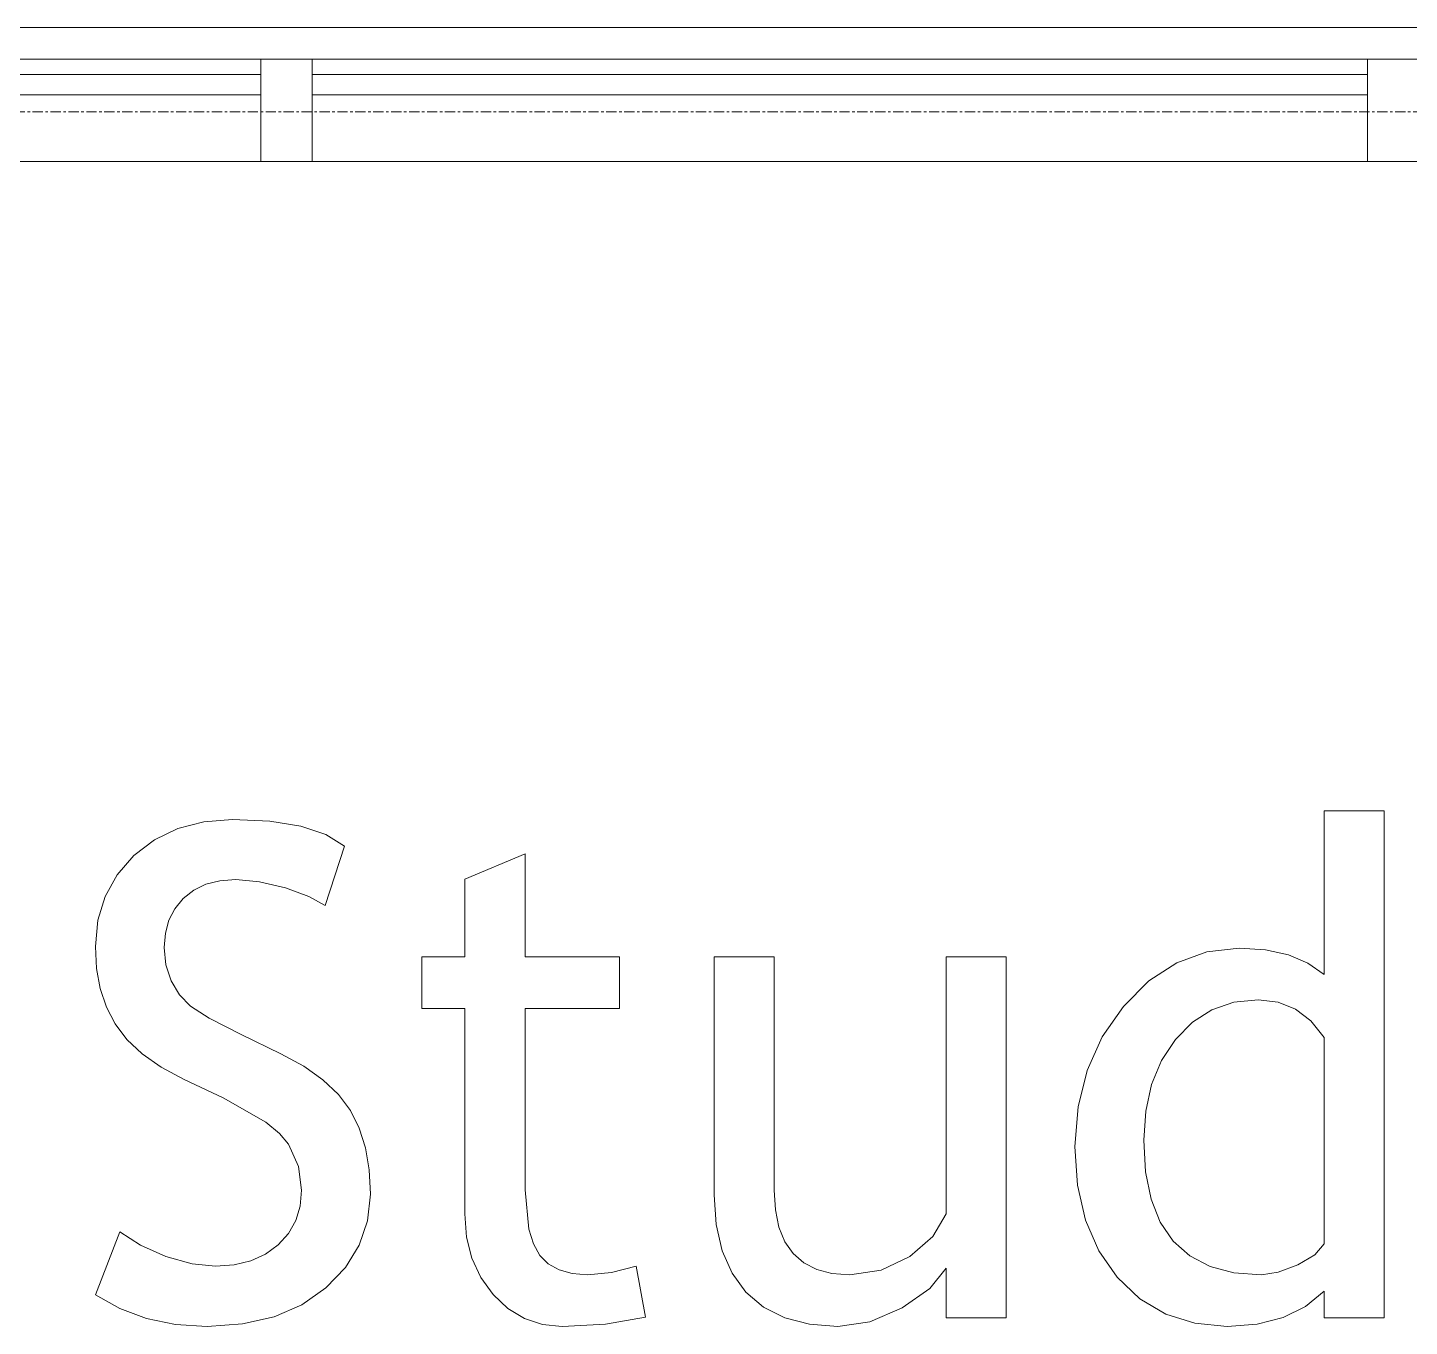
# Model space of a CAD drawing. Header units: inches. Extents: x -1714 to 1984, y -1043 to 970.
# Drawn here: x -895.5 to -828.1, y 607.9 to 671.3 of the extents above; entities that cross this region are included whole.
import ezdxf

# ---------------------------------------------------------------- set-up
doc = ezdxf.new("R2010")
doc.units = ezdxf.units.IN
doc.header["$MEASUREMENT"] = 0
doc.linetypes.add('Grid Line 1_2_', pattern=[0.875, 0.5, -0.125, 0.125, -0.125])
for name, color, linetype, lineweight in [('A-FLOR', 192, 'Continuous', 13), ('A-GENM', 13, 'Continuous', 9), ('A-GLAZ-CURT', 52, 'Continuous', 9), ('A-GLAZ-CWMG', 51, 'Continuous', 9), ('S-GRID', 1, 'Continuous', 9)]:
    doc.layers.add(name, color=color, linetype=linetype, lineweight=lineweight)

# ---------------------------------------------------------------- blocks, each defined once
blk = doc.blocks.new('System Panel - Glazed-1359671-L2 - Architectural')
at = {"layer": 'A-GLAZ-CURT', "lineweight": 13}
for p, q in [((25.75, -0.75), (-25.75, -0.75)), ((-25.75, -0.75), (-25.75, -1.75)), ((25.75, -1.75), (25.75, -0.75)), ((-25.75, -1.75), (25.75, -1.75))]:
    blk.add_line(p, q, dxfattribs=at)
blk = doc.blocks.new('System Panel - Glazed-1359674-L2 - Architectural')
at = {"layer": 'A-GLAZ-CURT', "lineweight": 13}
for p, q in [((25.75, -0.75), (-25.75, -0.75)), ((-25.75, -0.75), (-25.75, -1.75)), ((25.75, -1.75), (25.75, -0.75)), ((-25.75, -1.75), (25.75, -1.75))]:
    blk.add_line(p, q, dxfattribs=at)
blk = doc.blocks.new('Rectangular Mullion - 2_5_ x 5_ rectangular-1359657-L2 - Architectural')
at = {"layer": 'A-GLAZ-CWMG', "lineweight": 20}
for p, q in [((-1.25, 2.5), (1.25, 2.5)), ((-1.25, -2.5), (-1.25, 2.5)), ((1.25, 2.5), (1.25, -2.5)), ((1.25, -2.5), (-1.25, -2.5))]:
    blk.add_line(p, q, dxfattribs=at)
blk = doc.blocks.new('Rectangular Mullion - 2_5_ x 5_ rectangular-1359660-L2 - Architectural')
at = {"layer": 'A-GLAZ-CWMG'}
for p, q in [((-611.601, 669.782), (-560.101, 669.782)), ((-560.101, 664.782), (-611.601, 664.782))]:
    blk.add_line(p, q, dxfattribs=at)
blk = doc.blocks.new('Rectangular Mullion - 2_5_ x 5_ rectangular-1359663-L2 - Architectural')
at = {"layer": 'A-GLAZ-CWMG'}
for p, q in [((-665.601, 669.782), (-614.101, 669.782)), ((-665.601, 664.782), (-614.101, 664.782))]:
    blk.add_line(p, q, dxfattribs=at)

msp = doc.modelspace()

# ---------------------------------------------------------------- linework, layer by layer
at = {"layer": 'A-FLOR'}
msp.add_line((-544.851, 671.319), (-1040.851, 671.319), dxfattribs=at)
at = {"layer": 'A-GENM'}
for p, q in [((-886.889, 632.564), (-888.16, 632.234)), ((-885.485, 632.674), (-886.889, 632.564)), ((-883.669, 632.592), (-885.485, 632.674)), ((-882.153, 632.347), (-883.669, 632.592)), ((-829.276, 633.094), (-832.211, 633.094)), ((-832.211, 633.094), (-832.211, 625.106)), ((-829.276, 608.351), (-829.276, 633.094)), ((-888.16, 632.234), (-889.299, 631.683)), ((-880.936, 631.937), (-882.153, 632.347)), ((-880.02, 631.364), (-880.936, 631.937)), ((-889.299, 631.683), (-890.304, 630.912)), ((-880.963, 628.481), (-880.02, 631.364)), ((-890.304, 630.912), (-891.125, 629.973)), ((-871.213, 630.997), (-874.148, 629.758)), ((-871.213, 625.964), (-871.213, 630.997)), ((-891.125, 629.973), (-891.712, 628.92)), ((-887.893, 628.812), (-887.383, 629.217)), ((-887.383, 629.217), (-886.786, 629.507)), ((-886.786, 629.507), (-886.103, 629.681)), ((-886.103, 629.681), (-885.334, 629.739)), ((-885.334, 629.739), (-884.167, 629.636)), ((-884.167, 629.636), (-882.906, 629.329)), ((-882.906, 629.329), (-881.767, 628.912)), ((-874.148, 629.758), (-874.148, 625.964)), ((-891.712, 628.92), (-892.064, 627.752)), ((-888.301, 628.315), (-887.893, 628.812)), ((-881.767, 628.912), (-880.963, 628.481)), ((-888.593, 627.753), (-888.301, 628.315)), ((-892.064, 627.752), (-892.181, 626.469)), ((-888.768, 627.124), (-888.593, 627.753)), ((-888.826, 626.43), (-888.768, 627.124)), ((-892.181, 626.469), (-892.122, 625.405)), ((-888.742, 625.572), (-888.826, 626.43)), ((-874.148, 625.964), (-876.245, 625.964)), ((-876.245, 625.964), (-876.245, 623.448)), ((-866.6, 625.964), (-871.213, 625.964)), ((-866.6, 623.448), (-866.6, 625.964)), ((-859.051, 625.964), (-861.987, 625.964)), ((-861.987, 625.964), (-861.987, 614.347)), ((-859.051, 614.582), (-859.051, 625.964)), ((-847.728, 625.964), (-850.664, 625.964)), ((-850.664, 625.964), (-850.664, 613.429)), ((-847.728, 608.351), (-847.728, 625.964)), ((-837.941, 626.207), (-839.409, 625.675)), ((-836.359, 626.384), (-837.941, 626.207)), ((-835.075, 626.304), (-836.359, 626.384)), ((-833.956, 626.064), (-835.075, 626.304)), ((-833.001, 625.665), (-833.956, 626.064)), ((-892.122, 625.405), (-891.942, 624.421)), ((-888.489, 624.795), (-888.742, 625.572)), ((-839.409, 625.675), (-840.763, 624.79)), ((-832.211, 625.106), (-833.001, 625.665)), ((-888.084, 624.118), (-888.489, 624.795)), ((-840.763, 624.79), (-842.004, 623.55)), ((-891.942, 624.421), (-891.643, 623.518)), ((-887.545, 623.563), (-888.084, 624.118)), ((-836.62, 623.747), (-835.429, 623.868)), ((-835.429, 623.868), (-834.464, 623.753)), ((-891.643, 623.518), (-891.225, 622.695)), ((-886.622, 622.967), (-887.545, 623.563)), ((-876.245, 623.448), (-874.148, 623.448)), ((-874.148, 623.448), (-874.148, 613.423)), ((-871.213, 614.596), (-871.213, 623.448)), ((-871.213, 623.448), (-866.6, 623.448)), ((-842.004, 623.55), (-843.041, 622.06)), ((-838.644, 622.78), (-837.692, 623.384)), ((-837.692, 623.384), (-836.62, 623.747)), ((-834.464, 623.753), (-833.606, 623.409)), ((-833.606, 623.409), (-832.855, 622.836)), ((-891.225, 622.695), (-890.655, 621.938)), ((-885.065, 622.17), (-886.622, 622.967)), ((-839.475, 621.935), (-838.644, 622.78)), ((-832.855, 622.836), (-832.211, 622.033)), ((-890.655, 621.938), (-889.903, 621.233)), ((-883.132, 621.24), (-885.065, 622.17)), ((-843.041, 622.06), (-843.781, 620.423)), ((-840.15, 620.902), (-839.475, 621.935)), ((-832.211, 622.033), (-832.211, 611.955)), ((-889.903, 621.233), (-888.968, 620.581)), ((-882.013, 620.632), (-883.132, 621.24)), ((-888.968, 620.581), (-887.85, 619.982)), ((-881.075, 619.968), (-882.013, 620.632)), ((-843.781, 620.423), (-844.225, 618.641)), ((-840.632, 619.738), (-840.15, 620.902)), ((-887.85, 619.982), (-885.95, 619.084)), ((-880.316, 619.248), (-881.075, 619.968)), ((-885.95, 619.084), (-883.869, 617.906)), ((-879.738, 618.471), (-880.316, 619.248)), ((-840.922, 618.442), (-840.632, 619.738)), ((-879.311, 617.612), (-879.738, 618.471)), ((-844.225, 618.641), (-844.373, 616.712)), ((-841.018, 617.014), (-840.922, 618.442)), ((-883.869, 617.906), (-883.19, 617.351)), ((-883.19, 617.351), (-882.752, 616.82)), ((-879.006, 616.644), (-879.311, 617.612)), ((-882.752, 616.82), (-882.275, 615.74)), ((-878.823, 615.566), (-879.006, 616.644)), ((-844.373, 616.712), (-844.245, 614.817)), ((-840.928, 615.475), (-841.018, 617.014)), ((-882.275, 615.74), (-882.116, 614.576)), ((-878.762, 614.379), (-878.823, 615.566)), ((-840.659, 614.141), (-840.928, 615.475)), ((-882.116, 614.576), (-882.188, 613.803)), ((-878.897, 613.084), (-878.762, 614.379)), ((-871.033, 612.672), (-871.213, 614.596)), ((-858.994, 613.613), (-859.051, 614.582)), ((-844.245, 614.817), (-843.859, 613.12)), ((-882.188, 613.803), (-882.404, 613.101)), ((-861.987, 614.347), (-861.889, 612.898)), ((-840.209, 613.013), (-840.659, 614.141)), ((-882.404, 613.101), (-882.763, 612.471)), ((-879.304, 611.89), (-878.897, 613.084)), ((-874.148, 613.423), (-874.063, 612.287)), ((-858.821, 612.774), (-858.994, 613.613)), ((-850.664, 613.429), (-851.317, 612.319)), ((-843.859, 613.12), (-843.216, 611.624)), ((-839.58, 612.089), (-840.209, 613.013)), ((-890.995, 612.545), (-892.181, 609.471)), ((-889.979, 611.889), (-890.995, 612.545)), ((-882.763, 612.471), (-883.266, 611.912)), ((-870.807, 611.954), (-871.033, 612.672)), ((-861.889, 612.898), (-861.598, 611.624)), ((-858.533, 612.063), (-858.821, 612.774)), ((-888.738, 611.349), (-889.979, 611.889)), ((-883.266, 611.912), (-883.888, 611.455)), ((-879.982, 610.799), (-879.304, 611.89)), ((-874.063, 612.287), (-873.805, 611.254)), ((-870.492, 611.398), (-870.807, 611.954)), ((-858.13, 611.481), (-858.533, 612.063)), ((-851.317, 612.319), (-852.426, 611.349)), ((-838.771, 611.371), (-839.58, 612.089)), ((-832.211, 611.955), (-832.665, 611.431)), ((-887.456, 610.988), (-888.738, 611.349)), ((-886.317, 610.867), (-887.456, 610.988)), ((-884.604, 611.128), (-885.413, 610.932)), ((-883.888, 611.455), (-884.604, 611.128)), ((-873.805, 611.254), (-873.376, 610.322)), ((-870.077, 610.982), (-870.492, 611.398)), ((-869.552, 610.685), (-870.077, 610.982)), ((-861.598, 611.624), (-861.111, 610.526)), ((-857.613, 611.029), (-858.13, 611.481)), ((-856.98, 610.706), (-857.613, 611.029)), ((-852.426, 611.349), (-853.83, 610.673)), ((-843.216, 611.624), (-842.316, 610.327)), ((-837.782, 610.858), (-838.771, 611.371)), ((-832.665, 611.431), (-833.502, 610.933)), ((-885.413, 610.932), (-886.317, 610.867)), ((-880.93, 609.809), (-879.982, 610.799)), ((-873.376, 610.322), (-872.776, 609.491)), ((-868.917, 610.507), (-869.552, 610.685)), ((-868.172, 610.448), (-868.917, 610.507)), ((-866.999, 610.553), (-868.172, 610.448)), ((-865.787, 610.867), (-866.999, 610.553)), ((-865.342, 608.377), (-865.787, 610.867)), ((-861.111, 610.526), (-860.43, 609.602)), ((-856.232, 610.512), (-856.98, 610.706)), ((-855.369, 610.448), (-856.232, 610.512)), ((-853.83, 610.673), (-855.369, 610.448)), ((-851.464, 609.777), (-850.664, 610.775)), ((-850.664, 610.775), (-850.664, 608.351)), ((-842.316, 610.327), (-841.209, 609.279)), ((-836.613, 610.55), (-837.782, 610.858)), ((-835.265, 610.448), (-836.613, 610.55)), ((-834.457, 610.569), (-835.265, 610.448)), ((-833.502, 610.933), (-834.457, 610.569)), ((-882.106, 608.988), (-880.93, 609.809)), ((-852.803, 608.839), (-851.464, 609.777)), ((-833.119, 608.894), (-832.211, 609.642)), ((-832.211, 609.642), (-832.211, 608.351)), ((-892.181, 609.471), (-890.993, 608.798)), ((-883.465, 608.401), (-882.106, 608.988)), ((-872.776, 609.491), (-872.05, 608.809)), ((-860.43, 609.602), (-859.567, 608.871)), ((-841.209, 609.279), (-839.945, 608.53)), ((-890.993, 608.798), (-889.688, 608.317)), ((-889.688, 608.317), (-888.267, 608.028)), ((-885.006, 608.049), (-883.465, 608.401)), ((-872.05, 608.809), (-871.246, 608.321)), ((-871.246, 608.321), (-870.364, 608.029)), ((-867.285, 608.043), (-865.342, 608.377)), ((-859.567, 608.871), (-858.531, 608.349)), ((-858.531, 608.349), (-857.324, 608.036)), ((-854.393, 608.158), (-852.803, 608.839)), ((-850.664, 608.351), (-847.728, 608.351)), ((-839.945, 608.53), (-838.525, 608.081)), ((-835.488, 608.038), (-834.212, 608.359)), ((-834.212, 608.359), (-833.119, 608.894)), ((-832.211, 608.351), (-829.276, 608.351)), ((-888.267, 608.028), (-886.73, 607.932)), ((-886.73, 607.932), (-885.006, 608.049)), ((-870.364, 608.029), (-869.404, 607.932)), ((-869.404, 607.932), (-867.285, 608.043)), ((-857.324, 608.036), (-855.945, 607.932)), ((-855.945, 607.932), (-854.393, 608.158)), ((-838.525, 608.081), (-836.949, 607.932)), ((-836.949, 607.932), (-835.488, 608.038))]:
    msp.add_line(p, q, dxfattribs=at)
at = {"layer": 'S-GRID', "linetype": 'Grid Line 1_2_'}
msp.add_line((-1714.247, 667.21), (1936.333, 667.21), dxfattribs=at)

# ---------------------------------------------------------------- block references
at = {"layer": 'A-GLAZ-CURT', "rotation": 180}
for name, p in [('System Panel - Glazed-1359674-L2 - Architectural', (-909.851, 667.282)), ('System Panel - Glazed-1359671-L2 - Architectural', (-855.851, 667.282))]:
    msp.add_blockref(name, p, dxfattribs=at)
at = {"layer": 'A-GLAZ-CWMG'}
for name, p in [('Rectangular Mullion - 2_5_ x 5_ rectangular-1359660-L2 - Architectural', (-324, 0)), ('Rectangular Mullion - 2_5_ x 5_ rectangular-1359663-L2 - Architectural', (-216, 0))]:
    msp.add_blockref(name, p, dxfattribs=at)
at = {"layer": 'A-GLAZ-CWMG', "extrusion": (0, 0, -1)}
for p in [(882.851, 667.282), (828.851, 667.282)]:
    msp.add_blockref('Rectangular Mullion - 2_5_ x 5_ rectangular-1359657-L2 - Architectural', p, dxfattribs=at)

doc.saveas('drawing.dxf')
